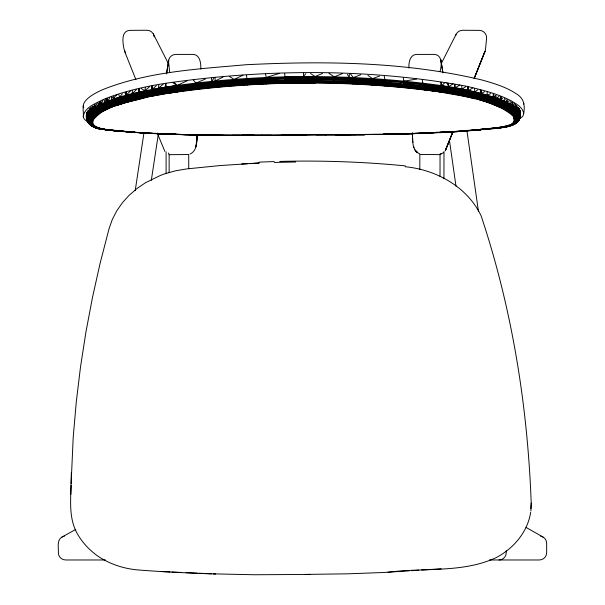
<?xml version="1.0" encoding="UTF-8"?>
<svg xmlns="http://www.w3.org/2000/svg" width="605" height="605" viewBox="0 0 605 605"><rect width="100%" height="100%" fill="white"/><g stroke="black" fill="none" stroke-linecap="round" stroke-linejoin="round"><path stroke-width="0.91" d="M423.78 132.782L423.122 133.327L404.14 133.75L439.389 132.389L480.453 129.863L464.285 130.861C479.689 128.941 495.866 129.689 510.65 124.554C514.447 123.239 515.604 118.368 512.624 115.6C492.576 99.122 464.625 96.8 439.979 91.968C349.501 79.55 257.352 80.064 167.018 93.495L146.864 97.163L146.213 95.991C129.841 97.428 113.657 100.362 99.167 108.401C94.448 111.365 86.114 115.275 87.801 122.097C91.453 127.398 98.343 128.933 104.415 129.599L104.703 129.394C96.981 130.294 80.722 122.777 89.979 113.846C111.622 97.367 140.451 94.788 166.322 89.449C257.012 76.744 349.917 73.689 440.417 89.449C349.713 76.805 257.201 78.249 166.738 92.005C147.839 95.507 128.706 99.25 110.7 106.321C103.357 109.581 94.637 112.704 90.5 120.108C88.534 125.5 95.401 128.101 99.522 128.873C116.031 131.535 132.813 132.253 149.488 133.35L127.481 131.837L103.962 129.122C96.119 129.704 84.806 124.569 86.409 114.988M89.064 123.791L90.614 124.6C82.265 119.896 88.33 109.316 95.522 106.911C117.249 95.446 141.971 91.083 165.974 87.037C256.974 73.606 349.819 73.084 440.962 85.509C461.199 88.247 481.293 92.588 500.539 99.485C507.708 102.676 516.496 105.663 520.277 113.127C521.109 132.314 489.354 126.566 478.797 129.667L487.993 129.13L489.052 128.547L487.365 128.714M94.138 118.27C91.113 118.633 88.111 116.077 88.08 113.014C107.161 106.276 127.231 102.079 146.864 97.163C128.736 102.82 105.504 104.347 92.966 120.297C91.249 124.418 95.923 127.239 99.303 128.063C110.98 131.459 123.269 131.119 135.233 132.419L167.645 134.212L205.019 135.165L271.668 135.21L325.913 134.529M454.589 87.596L454.589 84.329L454.589 87.596L448.585 87.407L440.863 86.303C349.796 73.901 257.012 74.415 166.088 87.831L138.341 93.034L113.861 99.81L119.48 97.254L125.825 96.248L145.533 93.972L166.836 92.565C211.992 85.267 257.783 82.333 303.498 81.751L285.378 81.448L284.675 73.492M467.945 90.228L467.945 87.014L467.945 90.228C459.142 89.646 450.415 87.914 441.9 85.63L441.279 82.235M480.869 90.213L480.869 93.374C472.24 92.414 463.71 90.379 455.444 87.74L454.915 84.382M516.662 105.83L516.662 108.348L519.544 112.522L520.504 115.298C520.073 118.073 517.109 119.956 514.401 119.427M215.69 87.559L215.009 77.78M419.81 169.544L419.832 154.426L440.047 154.623L440.017 176.365M443.949 178.853L443.987 151.484M520.111 115.184L520.111 116.833L520.512 114.027M139.014 88.844L138.999 92.058L138.341 93.034L140.526 98.607L132.102 100.785L134.355 99.833L132.177 94.546L132.366 90.485M261.587 135.21L303.498 135.142L303.491 134.665L301.812 134.612M86.417 115.222L86.462 118.701L87.748 121.839L89.608 124.275L92.225 125.802M303.476 78.332L315.054 78.128L315.069 76.517L310.569 73.515M519.347 111.35L519.362 108.877L519.347 111.35L518.523 111.086L518.046 109.679L518.198 107.357M520.512 114.209L520.519 112.575M464.285 130.861C479.863 129.334 495.881 129.266 511.119 125.469C516.125 124.562 521.132 118.958 516.42 114.474C495.548 97.019 465.963 95.59 440.311 90.13C388.992 83.127 337.144 80.367 285.378 81.448L285.447 83.293L314.986 83.021L315.054 78.945L285.31 79.217L315.061 77.319L303.468 76.601L285.25 76.797M103.962 129.122L101.504 128.653C90.947 129.893 87.097 118.406 97.307 113.823C118.225 101.096 143.135 97.072 166.874 92.777C257.564 79.081 350.136 79.626 440.939 91.794C463.528 95.824 487.32 99.091 507.096 110.934C511.028 110.707 513.123 106.246 512.473 102.699M298.288 134.938L316.09 134.552M86.394 116.614L86.454 113.037M519.884 110.216C520.171 115.268 520.822 121.234 514.878 123.685C502.596 129.629 488.122 128.638 474.827 130.007L501.969 127.05L508.956 125.318C514.333 126.052 520.61 120.781 520.141 115.147M71.087 485.422C70.535 501.953 68.947 519.703 77.803 534.563C82.87 543.192 89.873 550.474 98.025 556.245C109.974 564.208 123.934 568.753 138.212 569.978C163.993 571.975 189.834 573.064 215.675 574.032M71.125 483.569L73.205 437.309L76.253 402.181L80.48 367.167L85.887 332.266L92.467 297.486L100.203 262.925L109.119 228.486L112.311 219.471L116.735 210.888L122.376 202.773L129.107 195.324L136.843 188.624L145.54 182.695L160.711 175.299L165.082 173.726L175.669 170.776L186.605 168.924L220.326 165.536L247.521 163.773M126.127 92.179L126.067 95.34L145.321 93.185L166.723 91.922L177.515 90.137L177.303 88.708L152.165 92.633L132.843 96.966L114.572 102.026L120.093 99.696L118.89 94.645M70.83 494.224L71.337 472.437M328.946 73.25L334.179 76.85L333.96 83.354M86.87 112.553C85.608 116.432 88.723 121.068 92.966 120.297L92.626 122.709C90.198 123.246 87.475 121.862 86.659 119.472M487.176 92.005L487.123 96.838L484.711 101.254L505.417 109.444L509.788 112.258L510.749 113.672C514.802 113.846 517.26 109.437 516.602 105.777M87.71 111.086L87.604 113.732L86.462 117.4C91.105 109.475 100.286 105.83 108.431 102.51C127.209 96.233 146.554 91.264 166.216 88.754C257.034 75.073 349.766 74.763 440.75 87.112C460.95 89.827 480.952 94.327 500.222 100.982C507.413 104.196 516.216 107.206 520.013 114.693L517.351 117.665L514.129 118.179M87.286 121.393C85.449 120.403 83.641 118.913 83.278 116.735C83.982 111.842 81.622 106.064 84.776 101.716C89.071 96.15 95.635 92.966 101.837 90.001C147.484 71.534 197.578 69.091 246.031 64.727C324.726 60.848 405.093 61.627 482.079 80.019C493.665 83.331 505.508 86.749 515.694 93.397C523.817 98.07 525.193 104.37 523.711 113.634L522.788 116.334L518.545 119.48M350.469 73.901L353.312 77.553L352.949 84.05M530.903 510.953L531.258 503.027M516.768 105.928L516.662 108.348L517.479 107.077M530.88 508.578L531.205 503.027C527.643 405.652 511.966 308.263 481.096 215.758C467.347 186.832 436.197 169.687 405.123 166.715M196.958 139.558L195.975 146.902L197.238 134.809C196.776 141.343 197.336 150.864 190.061 154.01M367.923 75.368L372.461 78.627L371.962 85.123M128.252 101.511L126.029 97.072L125.938 92.232M520.504 115.298L520.557 112.749M520.013 114.693L520.406 111.615M90.546 107.977L90.311 110.7L87.211 115.23L89.366 118.595L93.299 119.578M94.705 104.884L94.463 107.592L89.449 112.326L89.979 113.846L91.552 115.744L94.524 116.931L95.303 116.924L98.736 114.043C94.728 113.982 92.777 109.641 92.852 106.14M325.876 134.855L316.075 134.877M200.777 69.038C201.079 63.533 200.104 54.291 192.624 54.405L175.828 54.405C171.812 54.291 168.114 57.982 168.613 62.043L169.68 72.245M403.285 77.826L403.875 81.191L403.157 87.672M86.545 112.916L86.765 115.237L87.211 115.23L87.438 111.252M512.624 115.6C516.489 116.016 518.886 112.205 518.984 108.764M518.046 109.679C517.993 112.689 515.135 115.283 512.133 115.033M408.942 68.108C408.519 62.754 409.978 54.261 416.996 54.405L433.793 54.405C442.648 54.442 441.832 65.514 440.039 71.322M291.209 135.066L281.476 135.149M106.888 99.243L106.624 101.602L104.756 103.137L91.189 109.906C91.31 112.84 93.949 115.525 96.936 115.419M513.615 124.464C524.467 120.569 517.071 111.358 512.344 105.996L512.775 102.895M514.915 104.393C515.142 107.94 513.085 112.296 509.062 112.303L507.776 110.866M517.025 112.666C495.593 95.908 466.379 93.798 440.516 88.814L422.577 85.638L422.857 83.225L422.282 79.845M439.979 91.968L440.962 82.197M100.279 102.177L99.961 104.529L98.282 106.17L95.522 106.911C95.741 109.686 97.927 112.469 100.823 112.651M384.251 86.008L384.833 79.52L384.258 76.162M421.995 89.699L422.479 86.432L440.516 88.814M510.249 101.353C510.075 104.559 508.918 108.514 505.417 109.444M447.352 93.064L448.698 86.613L448.169 83.248M507.459 99.863C507.156 103.145 505.992 107.493 502.211 108.174L496.402 105.58L499.261 103.13L501.144 97.027L500.418 100.226C504.812 102.676 527.908 121.809 512.042 123.707M520.224 117.355C517.661 124.418 508.752 127.163 501.969 127.05C514.968 127.36 521.865 117.816 508.472 110.677C487.728 98.517 463.044 96.172 440.281 90.311L422.29 87.861L440.213 90.735C388.932 83.732 337.121 81.002 285.394 82.061C337.061 82.182 388.924 83.596 440.039 91.665L422.056 89.396L440.871 92.089L441.9 85.63L444.94 82.53M453.788 94.168L455.444 87.74L459.845 84.919M135.195 190.704L143.952 132.866M153.254 95.847L151.537 89.419L152.052 86.061M151.318 180.366L158.102 135.581M146.213 95.991L144.845 90.758L145.359 87.415M460.178 95.408L462.144 89.003L461.585 85.653M504.479 98.449C503.905 101.708 502.929 106.321 498.996 106.934M138.726 88.905L138.341 93.034L166.564 90.977C211.901 84.36 257.677 80.828 303.491 80.45C257.662 79.368 211.773 83.74 166.481 90.447L165.687 91.113L139.21 96.195L114.889 102.714L120.403 100.483L139.747 97.465M158.828 84.851L158.291 88.224L159.69 94.667M166.511 73.863L168.689 60.129M151.537 89.419L152.082 86.061M166.564 73.757L168.621 60.886M472.354 98.192L466.757 96.528L468.777 90.41L468.225 87.075M474.827 98.842L472.649 97.934L474.774 92.641L474.547 88.572M498.981 96.225L496.977 98.192L496.123 101.148L494.088 103.901L489.989 103.137M484.333 101.489L478.752 99.545L480.93 95.091L480.998 90.251M165.974 83.724L167.018 93.495L166.103 93.329L165.089 87.165L165.679 83.77M88.534 110.42L88.08 113.014L87.929 111.169M455.557 35.763C456.329 32.602 459.392 30.242 462.636 30.273L479.387 30.363C483.508 30.31 487.055 34.235 486.586 38.334L485.414 50.2L474.184 78.453M89.449 112.326L89.986 108.219M364.792 134.537L335.495 135.089L335.722 134.484M530.668 512.284C527.651 532.029 513.554 548.516 496.176 557.606C462.651 573.313 423.56 567.452 387.828 572.285M493.846 94.395L493.083 97.745L474.774 92.641L468.777 90.41L472.77 87.929M485.097 100.899L494.088 103.901L490.247 102.979L491.895 100.975L493.075 97.776L496.977 98.192M93.193 108.408L93.82 105.883M519.544 112.522L517.419 115.88L513.539 116.909L514.326 120.584L517.562 120.229L519.907 118.081L519.347 113.294L518.523 111.086M519.15 118.951L518.636 120.433L516.042 122.618M92.141 106.382L91.189 109.906L90.901 107.66M87.037 116.803L86.666 118.179C87.483 120.569 90.175 122.013 92.626 121.537M103.205 111.26C100.385 110.912 98.449 108.098 98.176 105.414L99.061 102.797M96.611 103.833L95.522 106.911L95.129 104.612M520.043 117.007L520.338 114.201M135.233 132.419C121.363 129.856 105.051 132.669 92.784 124.97C89.124 116.122 102.789 111.086 109.006 108.431C106.404 107.705 104.998 104.884 104.627 102.389L105.951 98.872M452.956 131.625L445.635 149.972L452.948 131.656M474.222 78.347L485.029 51.266L474.237 78.317M453.009 131.535L445.167 150.879M102.744 100.68L101.413 103.81C101.738 106.389 103.394 109.218 106.109 109.762L102.578 111.161M105.542 109.634L115.056 105.709L122.664 103.523L120.403 100.483C110.912 104.143 100.869 107.198 92.739 113.558C89.956 115.782 86.689 119.419 88.519 123.216L89.177 123.632M109.649 97.851L108.098 101.02L108.431 102.51L110.239 105.845L112.122 107.138L108.484 108.287M510.65 124.554C521.328 124.811 515.672 112.401 509.145 110.375C488.409 98.683 464.322 94.705 441.121 90.871L440.311 90.13L422.381 87.173L440.387 89.653C464.353 93.261 489.332 97.382 510.96 108.877C517.041 110.488 523.885 123.488 513.191 122.702M441.423 63.291L456.011 34.485M345.394 134.741L335.329 134.862L393.227 134.015M484.325 52.537L484.968 51.417M262.033 135.248L246.643 135.218M214.079 77.644L211.765 81.425L211.485 78.121M384.243 133.886L383.585 134.499L364.119 134.582L383.812 134.423L376.854 134.544M517.351 121.567L511.8 125.273M86.394 116.606L92.739 113.558L101.315 110.624M232.706 135.18L252.466 135.263M116.909 94.955C112.137 97.624 113.725 102.82 117.173 105.308L128.585 101.753L122.286 103.296L115.464 105.898C112.333 104.264 111.986 100.211 111.214 97.171M405.592 133.38L404.745 133.992L389.348 134.121M303.491 81.425L303.468 76.495L305.812 73.651M138.991 88.852L138.999 92.058L165.566 90.364L166.322 89.449L177.076 87.112L176.864 85.502L174.225 82.318M122.384 93.79L119.48 97.254L111.819 99.696M177.409 89.449L166.609 91.264C145.472 95.492 123.639 99.424 103.818 108.605C98.222 111.675 85.736 117.181 90.765 125.296C94.887 127.836 99.659 129.319 104.461 129.236L112.311 130.559L120.508 130.96M511.293 124.736C509.675 126.498 506.801 127.216 504.517 126.589M165.808 91.794L166.564 90.977L177.303 88.708L166.496 90.546L165.687 91.113L166.443 90.236L177.189 87.922L177.076 87.112L166.103 87.937L165.316 88.769L152.347 89.275L152.347 86.008M519.014 119.956L517.131 121.393L513.925 121.673M187.111 80.881L176.864 85.502L165.989 87.143L165.195 87.959L158.291 88.224L163.176 84.307M130.597 90.803L126.067 95.34L126.067 92.512M519.687 115.426L516.224 109.739L512.511 105.285L514.454 103.455M136.458 89.608L132.034 93.745L138.341 93.034M252.323 135.444L223.442 135.316L271.335 135.165M493.642 104.181L484.711 101.254L494.535 103.508L491.373 101.806L498.376 104.31L507.315 108.484L513.721 112.87M152.347 89.275L156.393 85.608M177.076 87.112L166.231 88.859L165.445 89.578L144.845 90.758L141.207 88.557M386.648 134.166L386.179 134.446L401.342 134.015M165.566 90.364L166.352 89.661L177.189 87.922M144.845 90.758L149.594 86.704M395.791 134.159L383.124 134.257L396.056 133.955M100.922 101.421L101.413 103.81L112.144 101.186C129.024 93.73 148.853 95.726 166.836 92.565M233.311 135.399L185.175 134.756L141.683 132.722M159.448 93.972L119.835 98.887L114.292 101.3L112.144 101.186L113.884 99.946L108.234 101.761L106.624 101.602L106.616 98.91M505.78 99.167L507.005 102.26L509.108 100.77M113.74 99.182L111.955 100.438L108.098 101.02L107.531 98.539M75.799 529.405L61.997 537.028C56.492 540.189 58.723 547.654 58.345 552.698A7.29 7.29 0 0 0 65.642 559.973L105.376 559.98M474.902 91.839L477.753 89.858M99.954 101.92L99.961 104.529L101.527 104.559L112.689 102.653L114.368 101.527L104.756 103.137M453.115 83.671L448.698 86.613L446.883 82.809M131.058 132.011L125.84 131.618L150.811 133.463L176.327 134.507L214.835 135.051M395.254 134.181L414.463 133.433L385.695 134.204M443.427 152.785L439.782 154.313L441.416 153.867M515.036 123.004L513.509 123.987L515.384 123.14L514.878 123.685L513.01 124.524L506.43 126.8M462.144 89.003L465.729 86.749M495.616 95.484L493.219 96.966L487.32 96.021L481.255 93.472L484.56 91.718M196.133 134.938L223.676 135.391L189.917 134.605M502.702 98.169L500.539 99.485C506.355 103.251 512.579 107.622 515.203 114.315M511.406 124.721C517.971 122.27 514.462 114.602 509.788 112.258M193.547 134.688L205.314 135.112M165.921 92.406L166.723 91.922M87.211 115.23L92.225 112.908L104.378 109.051M98.282 106.17L113.029 103.342L120.403 100.483L120.093 99.696M432.318 132.76L413.162 133.471L457.561 131.618L432.182 132.722M91.567 125.779L90.145 124.842C83.845 112.575 108.015 107.327 115.063 103.039L113.029 103.342M88.731 118.058L92.24 116.205M184.82 134.688L194.848 134.711M88.179 117.446L96.596 113.536M87.74 116.75L98.804 112.076M457.561 131.618L447.844 131.935L465.789 131.058L439.389 132.389L444.456 132.177M499.548 127.368L503.156 127.33L494.693 128.404L500.675 127.64L493.476 128.124L494.693 128.404L504.85 126.831L503.133 127.05M507.043 126.626L513.01 124.524M440.221 132.646L449.175 132.124L449.991 131.565L448.275 131.656M215.002 81.085L223.079 77.039M487.464 95.212L490.746 93.563M168.477 133.939L150.343 133.395L194.523 134.907M229.461 76.487L234.15 79.421L242.998 75.149M94.456 105.051L94.463 107.592C107.811 105.936 120.38 100.778 133.735 98.97M512.836 124.305L508.139 125.923M115.056 105.709L121.9 102.941L116.001 104.408L121.499 102.464L115.563 103.848M61.997 537.028L64.387 536.166M90.304 108.212L90.311 110.7L91.279 110.685L115.888 104.272L102.381 106.79L93.291 109.18M119.631 98.063L114.05 100.559L119.835 98.887L112.144 101.186M113.8 104.544L121.113 101.89L127.549 100.664M150.811 133.463L151.757 133.183M471.091 130.332L473.163 130.317M196.738 89.585L195.907 83.112L205.337 79.051M142.667 133.009L151.288 133.395M322.548 73.424L315.069 76.517L285.273 77.591M114.632 105.421L116.319 104.733L114.209 105.028M334.179 76.85L342.49 73.576M501.991 127.345L501.439 127.564L503.746 127.284L500.796 127.655M143.173 132.941L126.921 131.913M486.261 128.925L501.772 127.436L494.693 128.404M120.743 101.224L115.245 103.349L121.113 101.89M353.312 77.553L360.762 74.748M119.926 131.179L104.968 129.757L107.448 129.576M372.461 78.627L379.539 76.079M107.395 129.606L102.116 129.372L102.729 129.417M510.401 125.545L508.329 126.233L506.952 125.984M266.525 83.959L266.192 77.463L279.192 73.455M496.765 95.938L493.219 96.966L493.219 94.183M97.201 128.268L99.303 128.063L103.349 129.334M505.674 126.604L507.315 126.15M111.176 106.699L94.214 111.411L88.148 113.8L87.604 113.732L87.596 111.29M140.284 98.343C197.593 86.182 256.543 83.422 315.001 82.303M95.877 126.649L93.578 126.778M94.584 125.787L91.461 125.643L89.699 124.267M104.461 129.236L103.894 129.319L105.595 129.81M504.313 127.118L502.815 127.247L507.618 126.332M93.601 124.827L90.41 124.622M504.85 126.831L498.52 127.761M403.875 81.191L416.558 79.066M166.103 87.937L176.97 86.296M166.98 93.299L177.832 91.968M92.951 123.813L90.485 123.798L88.353 122.679M159.145 133.864L174.671 134.159M498.611 127.7L501.363 127.292M112.689 102.653L114.716 102.366M500.872 127.655L503.156 127.33M422.29 87.861L441.121 90.871L422.199 88.474L440.122 91.249L422.124 88.988L447.594 92.368M166.738 92.005L177.613 90.742L177.772 91.673L166.957 93.193L177.696 91.257L166.103 93.329L177.613 90.742L177.515 90.137L166.609 91.264M325.823 135.059L300.965 134.907L305.321 134.658M492.727 128.147L494.557 127.942M488.545 128.91L491.29 128.608M493.12 128.404L495.866 128.101M498.074 127.572L500.6 127.322M480.975 129.644L486.019 129.152M113.4 103.977L115.51 103.773M472.142 130.612L480.453 129.863M285.333 80.011L315.039 79.731L285.333 80.011C337.121 78.469 389.159 81.834 440.5 88.92L460.829 94.244M474.502 129.886L476.241 129.735M474.902 130.166L479.243 129.795M501.969 127.05L505.152 126.785M466.705 130.491L468.436 130.362M467.128 130.778L472.301 130.377M464.784 131.073L472.664 130.529M465.789 131.058L456.14 131.429L464.428 130.967M479.901 129.939L471.62 130.544L487.993 129.13L486.836 129.137M249.396 163.653L259.22 163.017L241.682 163.97M409.532 570.817L383.494 572.496L347.678 573.827L304.451 574.417M411.392 570.697L418.834 570.22M421.624 570.039L428.136 569.623M429.996 569.502L441.158 568.783M456.616 131.633L465.29 131.134M285.288 78.408L303.476 77.402M285.31 79.217L315.054 78.128M449.175 132.124L430.79 132.79M499.609 127.39L502.558 127.247M436.16 132.261L437.907 132.177M431.176 132.987L440.637 132.571M104.975 129.576L104.415 129.599L111.123 130.264L108.718 129.795L110.586 129.909M436.674 132.563L441.03 132.359M439.805 132.586L448.736 132.2M423.462 133.115L431.433 132.797M404.745 133.992L423.122 133.327L422.403 133.342M395.526 134.234L405.04 133.917M404.442 133.939L414.153 133.644M165.089 87.165L165.989 87.143M274.269 162.442L295.716 161.996M285.431 82.991L303.498 82.688L303.498 81.509L315.024 81.168L285.356 80.76M285.447 83.293L314.986 83.021M291.149 135.218L306.274 135.165L300.935 134.96L306.281 135.112L306.236 134.56M303.498 135.142L306.281 135.112L300.935 134.96L306.296 134.93L300.965 134.907M364.626 134.741L346.393 134.779M383.585 134.499L373.64 134.431L383.351 134.446M404.14 133.75L413.495 133.66M345.069 134.968L354.976 134.855M168.462 153.012L169.135 154.691L188.73 154.517L188.73 168.682M271.418 135.369L281.423 135.331M335.412 135.036L345.289 134.945M364.46 134.817L354.553 134.696L364.286 134.764M335.646 134.809L325.679 134.907L335.571 135.013M310.448 574.432L254.077 574.75L213.24 573.858M251.899 135.225L254.539 135.218M489.43 559.98L539.358 559.98A7.29 7.29 0 0 0 546.655 552.698L546.655 543.351A7.305 7.305 0 0 0 541.846 536.491L540.613 536.166M285.378 81.448L315.016 81.781L285.416 82.575L314.993 82.719L303.498 82.635M403.641 83.611L440.621 88.035C466.614 92.951 495.911 95.197 517.457 111.97M99.258 128.003L97.76 127.988L98.297 128.404M209.118 134.953L195.173 134.726M180.91 134.378L169.453 134.015M303.491 80.034L315.031 80.48M217.452 135.074L223.91 135.331M163.411 133.788L154.547 133.403M167.645 134.212L158.699 133.788L157.875 133.236M160.711 571.513L170.088 571.929M171.964 572.02L181.349 572.436M186.037 572.64L197.29 573.147M199.166 573.23L211.364 573.774M185.531 134.696L176.327 134.507L175.216 133.886M142.599 132.775L149.889 133.183L149.465 132.835M96.641 127.428L95.34 127.345L95.908 127.768M139.014 132.548L133.667 132.208L134.703 132.495M99.522 128.873L100.18 128.925M440.863 86.303L422.676 84.829L441.688 87.233L473.254 97.065M422.577 85.638L440.735 87.226L441.574 88.043L467.287 95.643M121.938 130.975L123.639 131.119M128.033 131.618L118.202 130.967L119.336 131.255M118.761 131.179L105.535 129.795L112.311 130.559L106.14 129.788M95.265 127.579L97.473 127.413L98.607 128.26M115.026 130.347L116.795 130.521M112.008 130.355L117.317 130.877M166.231 88.859L165.316 88.769L166.088 87.831L176.864 85.502L172.455 82.393M106.056 129.757L111.123 130.264L104.99 129.583M105.535 129.795L106.17 129.878M422.124 88.988L441.022 91.385L440.168 90.977M455.323 88.534L468.285 92.837L485.875 99.84L495.389 102.464L501.069 106.109M468.648 91.211C481.194 97.632 496.433 98.645 506.703 108.915M447.738 91.854L440.387 89.653M205.019 135.165L204.18 134.56M454.302 92.981L441.34 89.578L440.5 88.92M460.382 95.136L466.508 96.792M481.119 94.274C492.115 98.237 504.192 101.595 511.233 111.812M448.585 87.407L461.683 91.431L479.788 98.101M462.016 89.805L495.389 102.464M440.077 91.499L440.939 91.794M88.648 122.15L87.354 121.431M479.447 98.691L461.486 92.217L441.801 86.424L440.962 85.509M491.472 101.678L497.892 104.778M474.774 92.641L486.866 97.655M490.655 102.653L485.49 100.422L491.063 102.215L485.875 99.84M492.251 100.264L495.775 101.837L504.003 107.486M487.32 96.021L492.886 98.532M88.852 122.913L87.801 122.097M486.238 99.175L491.525 101.595M491.918 100.929L486.571 98.441L492.599 99.424L496.123 101.148M92.852 126.566L93.919 127.058M419.628 153.791C413.797 151.621 412.739 144.943 412.663 139.46M492.856 98.638L502.558 104.499L509.145 110.375M166.829 133.924L167.23 134.136M252.035 135.429L242.272 135.21M496.667 99.681L493.075 97.776C501.938 100.566 511.164 103.886 517.971 110.458L519.249 116.107M526.04 527.424L543.003 537.028M499.964 106.714L502.211 108.174M87.029 120.697L87.551 121.068M503.897 100.846L511.838 107.508L515.891 113.853M502.808 108.061L504.774 109.535M100.453 128.517L100.959 128.918M507.005 102.26L512.14 106.76L516.504 113.301M91.461 125.643L93.329 126.626L92.815 126.09M417.722 152.702L415.559 150.834L417.526 152.551M509.856 103.727L512.344 105.996M440.621 88.035L441.453 88.829M416.716 151.749L414.818 149.881M193.282 79.868L195.907 83.112M111.978 96.921L113.717 99.076L113.717 96.308M514.636 106.714L517.774 111.229L518.591 114.723M164.923 151.507L157.239 133.1M125.53 52.801L123.964 48.892C122.86 42.857 120.599 30.666 130.226 30.341L146.977 30.25L149.45 30.674L151.643 31.929L153.292 33.865L168.198 63.26M86.462 118.701L87.309 120.456M347.323 74.468L349.335 77.41L349.335 74.097M513.002 113.241C508.495 106.034 501.099 100.392 493.09 97.707L500.335 99.409L500.327 96.709M83.724 107.879L83.233 106.004M153.292 33.865L154.267 36.928M124.403 50.828L135.928 79.709M511.338 102.116L512.435 105.232M520.209 113.921L519.491 109.059M515.573 104.627L516.504 108.197M517.57 113.294L518.046 115.343M125.099 92.784L125.681 95.446M104.098 99.961L104.627 102.389M480.211 90.039L480.869 93.374L480.793 90.19M517.041 113.921L517.419 115.88M97.73 103.077L98.176 105.414M246.515 75.232L247.596 84.995M265.603 74.181L266.192 77.463M442.905 72.721L440.841 59.744L442.913 72.751M412.784 141.056L412.973 142.213M413.676 146.493L413.865 147.68M466.871 130.257L478.487 211.591M449.439 140.307L455.981 186.136M234.71 85.902L234.15 79.421M523.711 113.634C522.871 107.266 516.254 103.939 511.354 100.899C497.514 93.631 482.147 90.001 467.06 86.341C367.825 68.085 265.444 68.955 165.755 83.263C144.489 86.591 123.284 91.415 103.281 99.492C95.991 103.455 84.307 107.145 83.278 116.735M89.086 108.756L89.374 111.547M86.825 119.926L86.56 116.319M518.417 107.607L518.598 110.307M87.044 112.606L87.143 114.443M86.749 117.446L86.817 119.223M86.712 117.385L86.757 119.124L86.379 116.145M520.209 110.473L520.277 113.127M520.557 112.946L520.572 114.511M512.495 102.721L512.511 105.285M506.256 550.852L506.256 552.698A7.283 7.268 90 0 1 498.989 559.98M303.468 73.182L303.468 76.495M169.135 154.691L169.135 172.637M166.103 151.878L166.103 173.62M259.152 162.155A761.755 562.801 -0.2 0 1 274.141 161.58M279.76 161.422A761.755 562.801 -0.2 0 1 405.274 165.876M523.665 102.789A55.312 15.942 11.7 0 1 523.65 104.121M197.185 134.688L196.95 138.454L197.177 134.711M520.429 116.584L518.954 119.722L520.429 116.584M113.528 130.264L106.888 129.78L113.528 130.264M412.663 139.498L412.27 132.941L412.663 139.498"/></g></svg>
